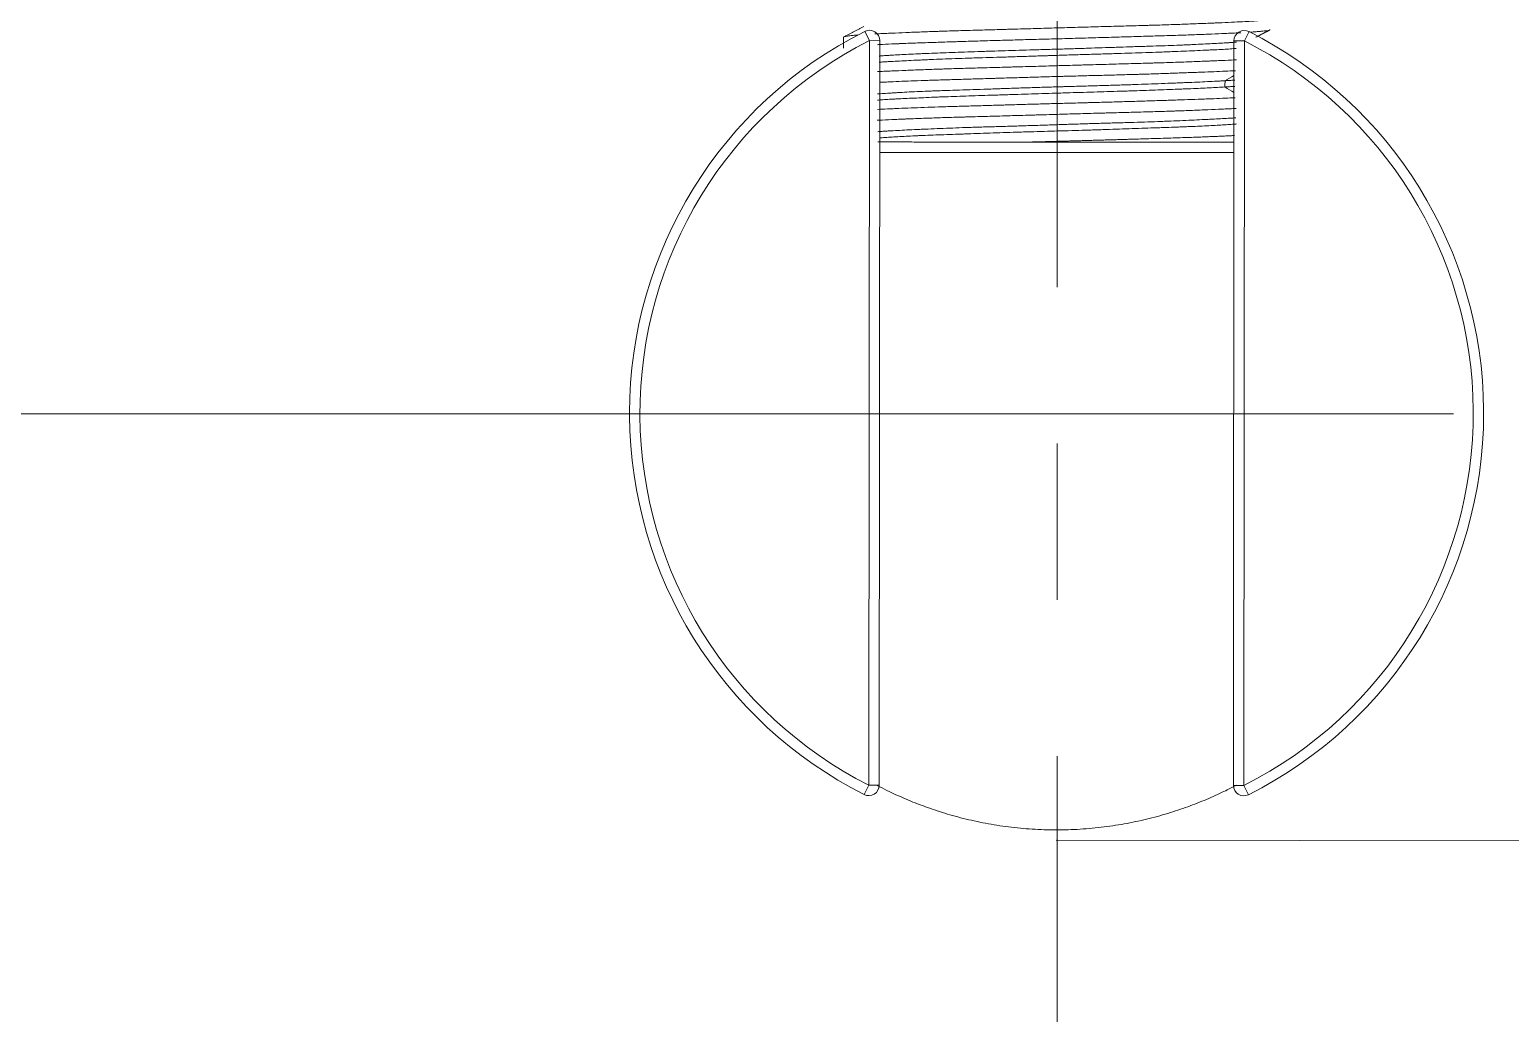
# Model space of a CAD drawing. Extents: x 6534 to 7663, y 0 to 827.
# Drawn here: x 7301.2 to 7372.3, y 296.7 to 343.9 of the extents above; entities that cross this region are included whole.
import ezdxf

# ---------------------------------------------------------------- set-up
doc = ezdxf.new("R2010")
doc.units = 0
doc.header["$LTSCALE"] = 30
doc.header["$MEASUREMENT"] = 0
doc.linetypes.add('CENTER', pattern=[2, 1.25, -0.25, 0.25, -0.25])
doc.layers.get('0').update_dxf_attribs({"linetype": 'CONTINUOUS'})
doc.layers.add('1', color=7, linetype='CONTINUOUS')
doc.layers.add('DEF_LAYER_ASSEM_MEMBER', color=7, linetype='CONTINUOUS')

msp = doc.modelspace()

# ---------------------------------------------------------------- linework, layer by layer
at = {"color": 5, "lineweight": 9, "ltscale": 0.5}
msp.add_line((7345.247, 325.442), (7140.974, 325.442), dxfattribs=at)
at = {"layer": '1', "color": 7, "linetype": 'Continuous', "lineweight": 13}
for p, q in [((7341.506, 343.344), (7341.281, 343.79)), ((7341.479, 307.622), (7341.506, 343.344)), ((7342.006, 343.343), (7341.506, 343.344)), ((7359.506, 343.33), (7359.006, 343.331)), ((7359.506, 343.33), (7359.479, 307.609)), ((7359.506, 343.33), (7359.731, 343.777)), ((7341.479, 307.622), (7341.254, 307.176)), ((7341.479, 307.622), (7341.979, 307.622)), ((7358.979, 307.609), (7359.479, 307.609)), ((7359.479, 307.609), (7359.704, 307.162))]:
    msp.add_line(p, q, dxfattribs=at)
at = {"layer": '1', "color": 7, "linetype": 'Continuous', "lineweight": 18}
for p, q in [((7342.006, 343.343), (7341.979, 307.622)), ((7358.979, 307.609), (7359.006, 343.331)), ((7349.171, 338.477), (7359.002, 338.47)), ((7342.002, 337.983), (7359.002, 337.97)), ((7350.478, 304.976), (7396.977, 304.942))]:
    msp.add_line(p, q, dxfattribs=at)
for centre, radius, start, end in [((7350.493, 325.476), 20.5, 116.70116, 179.95748), ((7341.506, 343.344), 0.5, 359.95748, 116.70116), ((7359.506, 343.33), 0.5, 63.21379, 179.95748), ((7350.493, 325.476), 20.5, 0.37361, 63.21379), ((7350.493, 325.476), 20.5, 359.95748, 0.37361), ((7350.493, 325.476), 20.5, 179.95748, 180.37361), ((7350.493, 325.476), 20.5, 180.37361, 243.21379), ((7350.493, 325.476), 20.5, 296.70116, 359.95748), ((7341.479, 307.622), 0.5, 243.21379, 359.95748), ((7359.479, 307.609), 0.5, 179.95748, 296.70116)]:
    msp.add_arc(centre, radius, start, end, dxfattribs=at)
at = {"layer": '1', "color": 7, "linetype": 'Continuous', "lineweight": 13}
for start, end in [(116.70116, 180.37361), (0.37361, 63.21379), (296.70116, 0.37361), (180.37361, 243.21379)]:
    msp.add_arc((7350.493, 325.476), 20, start, end, dxfattribs=at)
at = {"layer": '1', "color": 7, "linetype": 'Continuous', "lineweight": 18}
for points, knots in [([(7341.761, 343.666), (7341.832, 343.669), (7341.905, 343.673), (7342.074, 343.681), (7342.171, 343.685), (7342.321, 343.692), (7342.372, 343.694), (7342.476, 343.699), (7342.529, 343.701), (7342.797, 343.713), (7343.022, 343.723), (7343.495, 343.742), (7343.742, 343.751), (7344.259, 343.771), (7344.527, 343.781), (7344.878, 343.793), (7344.948, 343.795), (7345.055, 343.799), (7345.091, 343.8), (7345.163, 343.802), (7345.344, 343.808), (7345.527, 343.814), (7345.97, 343.827), (7346.575, 343.845), (7347.204, 343.862), (7347.685, 343.875), (7347.847, 343.88), (7348.092, 343.886), (7348.174, 343.889), (7348.339, 343.893), (7348.422, 343.895), (7348.836, 343.907), (7349.167, 343.916), (7349.832, 343.935), (7350.165, 343.945), (7350.834, 343.964), (7351.169, 343.974), (7351.547, 343.985), (7351.589, 343.986), (7351.673, 343.988), (7351.715, 343.99), (7351.841, 343.993), (7351.924, 343.996), (7352.174, 344.003), (7352.34, 344.007), (7352.833, 344.021), (7353.481, 344.038), (7354.111, 344.056), (7354.576, 344.069), (7354.73, 344.073), (7354.959, 344.08), (7355.035, 344.082), (7355.186, 344.087), (7355.261, 344.089), (7355.632, 344.1), (7355.92, 344.11), (7356.475, 344.128), (7356.743, 344.138), (7357.261, 344.158), (7357.51, 344.167), (7357.779, 344.178), (7357.809, 344.18), (7357.868, 344.182), (7357.956, 344.186), (7358.157, 344.194), (7358.321, 344.201), (7358.64, 344.215), (7359.038, 344.233), (7359.383, 344.25), (7359.621, 344.263), (7359.697, 344.268), (7359.842, 344.277), (7359.91, 344.282), (7360.103, 344.295), (7360.216, 344.305), (7360.41, 344.324), (7360.492, 344.333), (7360.59, 344.348), (7360.619, 344.353), (7360.657, 344.361), (7360.668, 344.363), (7360.689, 344.368), (7360.698, 344.371), (7360.74, 344.383), (7360.757, 344.393), (7360.757, 344.403)], [0, 0, 0, 0, 0.015431, 0.015431, 0.034365, 0.034365, 0.043832, 0.043832, 0.053299, 0.053299, 0.091167, 0.091167, 0.129035, 0.129035, 0.166903, 0.166903, 0.17637, 0.17637, 0.181104, 0.181104, 0.185837, 0.204771, 0.204771, 0.242639, 0.280507, 0.280507, 0.299441, 0.299441, 0.308908, 0.308908, 0.318375, 0.318375, 0.356243, 0.356243, 0.394112, 0.394112, 0.43198, 0.43198, 0.436713, 0.436713, 0.441447, 0.441447, 0.450914, 0.450914, 0.469848, 0.469848, 0.507716, 0.545584, 0.545584, 0.564518, 0.564518, 0.573985, 0.573985, 0.583452, 0.583452, 0.62132, 0.62132, 0.659188, 0.659188, 0.697056, 0.697056, 0.701789, 0.701789, 0.706523, 0.71599, 0.734924, 0.734924, 0.772792, 0.81066, 0.81066, 0.829594, 0.829594, 0.848528, 0.848528, 0.886396, 0.886396, 0.924264, 0.924264, 0.943198, 0.943198, 0.952665, 0.952665, 0.962132, 0.962132, 1, 1, 1, 1]), ([(7340.256, 342.986), (7340.256, 342.991), (7340.256, 343.039), (7340.256, 343.129), (7340.256, 343.256), (7340.256, 343.383), (7340.256, 343.468), (7340.256, 343.51)], [0, 0, 0, 0, 0.030762, 0.272951, 0.515221, 0.75757, 1, 1, 1, 1]), ([(7340.268, 343.521), (7340.277, 343.526), (7340.289, 343.531), (7340.339, 343.546), (7340.388, 343.556), (7340.518, 343.576), (7340.599, 343.585), (7340.721, 343.598), (7340.759, 343.601), (7340.799, 343.605), (7340.827, 343.607), (7340.841, 343.608), (7340.887, 343.612), (7340.919, 343.615), (7340.953, 343.617)], [0, 0, 0, 0, 0.154352, 0.154352, 0.45909, 0.45909, 0.763828, 0.763828, 0.840013, 0.878105, 0.878105, 0.916198, 0.916198, 1, 1, 1, 1]), ([(7359.338, 343.727), (7359.241, 343.722), (7359.138, 343.716), (7358.938, 343.706), (7358.842, 343.702), (7358.692, 343.694), (7358.641, 343.692), (7358.537, 343.687), (7358.484, 343.685), (7358.216, 343.673), (7357.99, 343.663), (7357.517, 343.644), (7357.27, 343.634), (7356.754, 343.616), (7356.485, 343.607), (7356.135, 343.596), (7356.064, 343.594), (7355.957, 343.591), (7355.921, 343.589), (7355.849, 343.587), (7355.669, 343.582), (7355.486, 343.576), (7355.042, 343.563), (7354.438, 343.544), (7353.809, 343.526), (7353.328, 343.512), (7353.166, 343.507), (7352.92, 343.5), (7352.838, 343.497), (7352.673, 343.492), (7352.591, 343.49), (7352.177, 343.478), (7351.845, 343.468), (7351.18, 343.45), (7350.847, 343.441), (7350.179, 343.423), (7349.844, 343.415), (7349.466, 343.405), (7349.424, 343.403), (7349.34, 343.401), (7349.298, 343.4), (7349.172, 343.397), (7348.921, 343.39), (7348.673, 343.383), (7348.18, 343.369), (7347.532, 343.351), (7346.902, 343.332), (7346.437, 343.318), (7346.283, 343.313), (7346.053, 343.306), (7345.977, 343.303), (7345.826, 343.298), (7345.751, 343.296), (7345.38, 343.284), (7345.093, 343.275), (7344.537, 343.257), (7344.269, 343.248), (7343.752, 343.231), (7343.503, 343.222), (7343.233, 343.211), (7343.204, 343.21), (7343.145, 343.208), (7343.057, 343.204), (7342.856, 343.196), (7342.691, 343.189), (7342.373, 343.175), (7342.139, 343.164), (7341.923, 343.153), (7341.891, 343.151)], [0, 0, 0, 0, 0.027709, 0.027709, 0.051803, 0.051803, 0.063851, 0.063851, 0.075898, 0.075898, 0.124087, 0.124087, 0.172277, 0.172277, 0.220466, 0.220466, 0.232513, 0.232513, 0.238537, 0.238537, 0.244561, 0.268655, 0.268655, 0.316845, 0.365034, 0.365034, 0.389128, 0.389128, 0.401176, 0.401176, 0.413223, 0.413223, 0.461412, 0.461412, 0.509602, 0.509602, 0.557791, 0.557791, 0.563815, 0.563815, 0.569838, 0.569838, 0.581886, 0.60598, 0.60598, 0.65417, 0.702359, 0.702359, 0.726453, 0.726453, 0.738501, 0.738501, 0.750548, 0.750548, 0.798737, 0.798737, 0.846927, 0.846927, 0.895116, 0.895116, 0.90114, 0.90114, 0.907163, 0.919211, 0.943305, 0.943305, 0.991495, 1, 1, 1, 1]), ([(7360.74, 343.863), (7360.732, 343.859), (7360.721, 343.855), (7360.674, 343.841), (7360.625, 343.831), (7360.495, 343.812), (7360.414, 343.802), (7360.292, 343.791), (7360.253, 343.787), (7360.213, 343.784), (7360.186, 343.782), (7360.172, 343.78), (7360.1, 343.775), (7360.04, 343.77), (7359.912, 343.761), (7359.845, 343.757), (7359.775, 343.752)], [0, 0, 0, 0, 0.110419, 0.110419, 0.365131, 0.365131, 0.619843, 0.619843, 0.683521, 0.71536, 0.71536, 0.747199, 0.747199, 0.874555, 0.874555, 1, 1, 1, 1]), ([(7341.977, 342.606), (7342.057, 342.612), (7342.142, 342.618), (7342.26, 342.627), (7342.287, 342.629), (7342.342, 342.633), (7342.426, 342.638), (7342.515, 342.644), (7342.696, 342.656), (7342.825, 342.663), (7343.095, 342.678), (7343.237, 342.685), (7343.536, 342.699), (7343.692, 342.706), (7343.938, 342.716), (7344.021, 342.72), (7344.149, 342.725), (7344.192, 342.726), (7344.279, 342.73), (7344.323, 342.731), (7344.543, 342.74), (7344.723, 342.746), (7345.094, 342.76), (7345.285, 342.767), (7345.674, 342.781), (7345.874, 342.788), (7346.283, 342.802), (7346.492, 342.81), (7346.759, 342.82), (7346.813, 342.821), (7346.921, 342.825), (7347.083, 342.831), (7347.246, 342.837), (7347.574, 342.848), (7347.795, 342.855), (7348.24, 342.87), (7348.691, 342.883), (7349.15, 342.897), (7349.497, 342.907), (7349.613, 342.91), (7349.788, 342.915), (7349.847, 342.916), (7349.964, 342.92), (7350.023, 342.921), (7350.315, 342.93), (7350.548, 342.936), (7351.012, 342.95), (7351.243, 342.957), (7351.704, 342.971), (7351.934, 342.979), (7352.391, 342.994), (7352.619, 343.001), (7352.903, 343.011), (7352.96, 343.013), (7353.073, 343.017), (7353.242, 343.022), (7353.409, 343.028), (7353.742, 343.039), (7353.96, 343.046), (7354.229, 343.055), (7354.283, 343.057), (7354.39, 343.06), (7354.443, 343.062), (7354.602, 343.067), (7354.706, 343.07), (7355.016, 343.08), (7355.217, 343.087), (7355.61, 343.1), (7355.994, 343.113), (7356.358, 343.127), (7356.624, 343.138), (7356.755, 343.143), (7356.884, 343.149), (7356.969, 343.152), (7357.011, 343.154), (7357.219, 343.164), (7357.538, 343.179), (7357.974, 343.202), (7358.237, 343.216), (7358.486, 343.231), (7358.603, 343.238), (7358.74, 343.246), (7358.767, 343.248), (7358.82, 343.251), (7358.846, 343.253), (7358.922, 343.258), (7358.971, 343.261), (7359.054, 343.267), (7359.088, 343.27), (7359.122, 343.272)], [0, 0, 0, 0, 0.027401, 0.027401, 0.035403, 0.035403, 0.043406, 0.059411, 0.059411, 0.091421, 0.091421, 0.123432, 0.123432, 0.155442, 0.155442, 0.171447, 0.171447, 0.179449, 0.179449, 0.187452, 0.187452, 0.219462, 0.219462, 0.251473, 0.251473, 0.283483, 0.283483, 0.315493, 0.315493, 0.323496, 0.323496, 0.331498, 0.347503, 0.347503, 0.379513, 0.379513, 0.411524, 0.443534, 0.443534, 0.459539, 0.459539, 0.467542, 0.467542, 0.475544, 0.475544, 0.507554, 0.507554, 0.539565, 0.539565, 0.571575, 0.571575, 0.603585, 0.603585, 0.611588, 0.611588, 0.61959, 0.635595, 0.635595, 0.667606, 0.667606, 0.675608, 0.675608, 0.683611, 0.683611, 0.699616, 0.699616, 0.731626, 0.731626, 0.763636, 0.795647, 0.795647, 0.811652, 0.819654, 0.819654, 0.827657, 0.827657, 0.859667, 0.891677, 0.923688, 0.923688, 0.955698, 0.955698, 0.9637, 0.9637, 0.971703, 0.971703, 0.987708, 0.987708, 1, 1, 1, 1]), ([(7341.977, 342.309), (7342.043, 342.314), (7342.114, 342.319), (7342.216, 342.326), (7342.244, 342.327), (7342.302, 342.331), (7342.331, 342.332), (7342.42, 342.338), (7342.481, 342.341), (7342.671, 342.351), (7342.806, 342.358), (7343.09, 342.373), (7343.24, 342.38), (7343.556, 342.396), (7343.722, 342.404), (7343.982, 342.416), (7344.071, 342.42), (7344.207, 342.426), (7344.253, 342.428), (7344.345, 342.432), (7344.391, 342.434), (7344.625, 342.444), (7344.818, 342.453), (7345.213, 342.468), (7345.416, 342.476), (7345.832, 342.491), (7346.045, 342.498), (7346.373, 342.508), (7346.484, 342.512), (7346.652, 342.517), (7346.708, 342.518), (7346.821, 342.522), (7346.878, 342.524), (7347.163, 342.532), (7347.393, 342.539), (7347.858, 342.553), (7348.093, 342.56), (7348.568, 342.575), (7348.808, 342.582), (7349.292, 342.598), (7349.536, 342.606), (7349.845, 342.616), (7349.907, 342.618), (7350.03, 342.622), (7350.215, 342.628), (7350.399, 342.634), (7350.767, 342.646), (7351.012, 342.654), (7351.499, 342.669), (7351.742, 342.677), (7352.226, 342.691), (7352.467, 342.698), (7352.767, 342.707), (7352.827, 342.708), (7352.947, 342.712), (7353.007, 342.713), (7353.185, 342.719), (7353.303, 342.722), (7353.653, 342.732), (7353.882, 342.739), (7354.332, 342.754), (7354.774, 342.769), (7355.2, 342.784), (7355.513, 342.796), (7355.616, 342.8), (7355.77, 342.806), (7355.82, 342.808), (7355.921, 342.812), (7355.971, 342.814), (7356.219, 342.824), (7356.602, 342.84), (7356.959, 342.855), (7357.302, 342.87), (7357.468, 342.878), (7357.705, 342.888), (7357.822, 342.894), (7357.934, 342.899), (7358.008, 342.902), (7358.044, 342.904), (7358.224, 342.913), (7358.359, 342.92), (7358.61, 342.934), (7358.833, 342.948), (7359.024, 342.963), (7359.108, 342.97)], [0, 0, 0, 0, 0.022982, 0.022982, 0.031432, 0.031432, 0.039881, 0.039881, 0.05678, 0.05678, 0.090577, 0.090577, 0.124375, 0.124375, 0.158172, 0.158172, 0.175071, 0.175071, 0.18352, 0.18352, 0.19197, 0.19197, 0.225767, 0.225767, 0.259565, 0.259565, 0.293362, 0.293362, 0.310261, 0.310261, 0.31871, 0.31871, 0.32716, 0.32716, 0.360957, 0.360957, 0.394755, 0.394755, 0.428552, 0.428552, 0.46235, 0.46235, 0.470799, 0.470799, 0.479248, 0.496147, 0.496147, 0.529944, 0.529944, 0.563742, 0.563742, 0.597539, 0.597539, 0.605989, 0.605989, 0.614438, 0.614438, 0.631337, 0.631337, 0.665134, 0.665134, 0.698932, 0.732729, 0.732729, 0.749628, 0.749628, 0.758078, 0.758078, 0.766527, 0.766527, 0.800324, 0.834122, 0.834122, 0.867919, 0.867919, 0.884818, 0.893267, 0.893267, 0.901717, 0.901717, 0.935514, 0.935514, 0.969312, 1, 1, 1, 1]), ([(7341.903, 341.858), (7341.928, 341.859), (7341.954, 341.861), (7342.073, 341.866), (7342.169, 341.871), (7342.32, 341.878), (7342.371, 341.88), (7342.474, 341.885), (7342.527, 341.887), (7342.795, 341.899), (7343.021, 341.908), (7343.494, 341.928), (7343.741, 341.937), (7344.257, 341.957), (7344.526, 341.967), (7344.876, 341.979), (7344.947, 341.981), (7345.054, 341.985), (7345.09, 341.986), (7345.162, 341.988), (7345.342, 341.994), (7345.525, 342), (7345.969, 342.013), (7346.573, 342.03), (7347.202, 342.047), (7347.683, 342.061), (7347.845, 342.065), (7348.091, 342.072), (7348.173, 342.074), (7348.338, 342.079), (7348.421, 342.081), (7348.834, 342.093), (7349.166, 342.102), (7349.831, 342.121), (7350.164, 342.131), (7350.832, 342.15), (7351.168, 342.16), (7351.545, 342.171), (7351.587, 342.172), (7351.671, 342.174), (7351.713, 342.176), (7351.839, 342.179), (7351.923, 342.182), (7352.173, 342.188), (7352.339, 342.193), (7352.832, 342.206), (7353.48, 342.224), (7354.109, 342.241), (7354.575, 342.254), (7354.729, 342.259), (7354.958, 342.265), (7355.034, 342.268), (7355.185, 342.272), (7355.26, 342.275), (7355.631, 342.286), (7355.918, 342.295), (7356.474, 342.314), (7356.742, 342.324), (7357.259, 342.344), (7357.509, 342.353), (7357.778, 342.364), (7357.807, 342.366), (7357.867, 342.368), (7357.955, 342.372), (7358.041, 342.375), (7358.21, 342.382), (7358.32, 342.387), (7358.638, 342.401), (7358.873, 342.411), (7359.089, 342.421), (7359.121, 342.423)], [0, 0, 0, 0, 0.006866, 0.006866, 0.031475, 0.031475, 0.043779, 0.043779, 0.056083, 0.056083, 0.105301, 0.105301, 0.154518, 0.154518, 0.203736, 0.203736, 0.21604, 0.21604, 0.222192, 0.222192, 0.228344, 0.252953, 0.252953, 0.302171, 0.351388, 0.351388, 0.375997, 0.375997, 0.388301, 0.388301, 0.400605, 0.400605, 0.449823, 0.449823, 0.49904, 0.49904, 0.548258, 0.548258, 0.55441, 0.55441, 0.560562, 0.560562, 0.572866, 0.572866, 0.597475, 0.597475, 0.646693, 0.69591, 0.69591, 0.720519, 0.720519, 0.732823, 0.732823, 0.745127, 0.745127, 0.794345, 0.794345, 0.843562, 0.843562, 0.89278, 0.89278, 0.898932, 0.898932, 0.905084, 0.917389, 0.917389, 0.941997, 0.941997, 0.991215, 1, 1, 1, 1]), ([(7358.577, 341.421), (7358.514, 341.417), (7358.418, 341.412), (7358.283, 341.404), (7358.213, 341.4), (7358.036, 341.391), (7357.739, 341.376), (7357.249, 341.354), (7356.894, 341.339), (7356.662, 341.33), (7356.615, 341.328), (7356.521, 341.324), (7356.378, 341.318), (7356.233, 341.313), (7355.938, 341.301), (7355.736, 341.293), (7355.322, 341.278), (7355.11, 341.27), (7354.675, 341.254), (7354.452, 341.246), (7354.167, 341.236), (7354.11, 341.234), (7353.995, 341.23), (7353.937, 341.228), (7353.762, 341.223), (7353.645, 341.219), (7353.293, 341.208), (7353.056, 341.201), (7352.578, 341.186), (7352.097, 341.172), (7351.607, 341.158), (7351.236, 341.148), (7351.112, 341.144), (7350.925, 341.139), (7350.863, 341.137), (7350.738, 341.133), (7350.676, 341.132), (7350.366, 341.123), (7349.871, 341.108), (7349.382, 341.093), (7348.895, 341.077), (7348.653, 341.069), (7348.292, 341.056), (7348.172, 341.052), (7347.992, 341.046), (7347.932, 341.044), (7347.813, 341.04), (7347.753, 341.038), (7347.456, 341.027), (7347.223, 341.019), (7346.766, 341.004), (7346.317, 340.989), (7345.886, 340.975), (7345.463, 340.962), (7345.256, 340.955), (7345.003, 340.946), (7344.953, 340.945), (7344.853, 340.941), (7344.705, 340.936), (7344.561, 340.931), (7344.279, 340.92), (7344.097, 340.913), (7343.749, 340.898), (7343.582, 340.89), (7343.263, 340.874), (7343.111, 340.866), (7342.93, 340.855), (7342.894, 340.853), (7342.823, 340.849), (7342.788, 340.847), (7342.685, 340.84), (7342.619, 340.836), (7342.427, 340.823), (7342.308, 340.815), (7342.088, 340.8), (7341.988, 340.792), (7341.896, 340.785)], [0, 0, 0, 0, 0.017866, 0.026799, 0.035732, 0.035732, 0.071464, 0.107196, 0.142929, 0.142929, 0.151862, 0.151862, 0.160795, 0.178661, 0.178661, 0.214393, 0.214393, 0.250125, 0.250125, 0.285857, 0.285857, 0.29479, 0.29479, 0.303723, 0.303723, 0.321589, 0.321589, 0.357322, 0.357322, 0.393054, 0.428786, 0.428786, 0.446652, 0.446652, 0.455585, 0.455585, 0.464518, 0.464518, 0.50025, 0.535982, 0.535982, 0.571714, 0.571714, 0.589581, 0.589581, 0.598514, 0.598514, 0.607447, 0.607447, 0.643179, 0.643179, 0.678911, 0.714643, 0.714643, 0.750375, 0.750375, 0.759308, 0.759308, 0.768241, 0.786107, 0.786107, 0.82184, 0.82184, 0.857572, 0.857572, 0.893304, 0.893304, 0.902237, 0.902237, 0.91117, 0.91117, 0.929036, 0.929036, 0.964768, 0.964768, 1, 1, 1, 1]), ([(7359.077, 341.9), (7359.037, 341.898), (7358.996, 341.896), (7358.796, 341.887), (7358.462, 341.872), (7358.093, 341.857), (7357.706, 341.842), (7357.504, 341.834), (7357.24, 341.824), (7357.186, 341.822), (7357.079, 341.818), (7356.916, 341.812), (7356.75, 341.806), (7356.414, 341.793), (7355.954, 341.777), (7355.47, 341.761), (7354.974, 341.744), (7354.72, 341.736), (7354.395, 341.727), (7354.33, 341.725), (7354.199, 341.721), (7354.001, 341.716), (7353.802, 341.71), (7353.402, 341.699), (7352.865, 341.685), (7352.318, 341.671), (7351.766, 341.657), (7351.488, 341.65), (7351.137, 341.64), (7351.067, 341.639), (7350.926, 341.635), (7350.855, 341.633), (7350.644, 341.627), (7350.503, 341.623), (7350.083, 341.611), (7349.525, 341.595), (7348.973, 341.579), (7348.424, 341.562), (7348.151, 341.554), (7347.812, 341.544), (7347.744, 341.542), (7347.609, 341.538), (7347.541, 341.536), (7347.339, 341.529), (7347.205, 341.525), (7346.808, 341.513), (7346.549, 341.506), (7346.04, 341.491), (7345.542, 341.477), (7345.065, 341.463), (7344.714, 341.452), (7344.599, 341.449), (7344.427, 341.443), (7344.37, 341.441), (7344.258, 341.437), (7344.202, 341.436), (7343.927, 341.426), (7343.503, 341.411), (7342.915, 341.388), (7342.557, 341.371), (7342.3, 341.359), (7342.217, 341.355), (7342.095, 341.348), (7342.055, 341.346), (7342.009, 341.344), (7342.003, 341.343), (7341.997, 341.343)], [0, 0, 0, 0, 0.010873, 0.010873, 0.052453, 0.094033, 0.094033, 0.135613, 0.135613, 0.146008, 0.146008, 0.156403, 0.177193, 0.177193, 0.218773, 0.260353, 0.260353, 0.301933, 0.301933, 0.312328, 0.312328, 0.322723, 0.343513, 0.343513, 0.385094, 0.426674, 0.426674, 0.468254, 0.468254, 0.478649, 0.478649, 0.489044, 0.489044, 0.509834, 0.509834, 0.551414, 0.592994, 0.592994, 0.634574, 0.634574, 0.644969, 0.644969, 0.655364, 0.655364, 0.676154, 0.676154, 0.717734, 0.717734, 0.759314, 0.800894, 0.800894, 0.821684, 0.821684, 0.832079, 0.832079, 0.842474, 0.842474, 0.884054, 0.925634, 0.967214, 0.967214, 0.988004, 0.988004, 0.998399, 0.998399, 1, 1, 1, 1]), ([(7358.575, 341.42), (7358.633, 341.424), (7358.717, 341.429), (7358.797, 341.434), (7358.85, 341.438), (7358.875, 341.44), (7358.952, 341.445), (7359.002, 341.449), (7359.05, 341.453)], [0, 0, 0, 0, 0.329815, 0.494723, 0.494723, 0.65963, 0.65963, 1, 1, 1, 1]), ([(7341.889, 340.489), (7341.908, 340.491), (7341.928, 340.492), (7342.035, 340.501), (7342.222, 340.514), (7342.437, 340.527), (7342.61, 340.536), (7342.669, 340.539), (7342.761, 340.544), (7342.792, 340.546), (7342.854, 340.549), (7343.013, 340.557), (7343.182, 340.565), (7343.462, 340.579), (7343.609, 340.585), (7343.913, 340.599), (7344.229, 340.614), (7344.568, 340.628), (7344.787, 340.637), (7344.831, 340.639), (7344.92, 340.642), (7344.965, 340.644), (7345.101, 340.65), (7345.193, 340.653), (7345.47, 340.663), (7345.846, 340.677), (7346.432, 340.696), (7346.837, 340.709), (7347.248, 340.722), (7347.458, 340.729), (7347.724, 340.737), (7347.778, 340.738), (7347.885, 340.742), (7348.046, 340.747), (7348.207, 340.752), (7348.531, 340.762), (7348.747, 340.768), (7349.183, 340.782), (7349.402, 340.789), (7349.842, 340.803), (7350.063, 340.81), (7350.396, 340.821), (7350.563, 340.826), (7350.731, 340.831), (7350.843, 340.835), (7350.899, 340.836), (7351.178, 340.845), (7351.4, 340.852), (7351.84, 340.865), (7352.278, 340.878), (7352.709, 340.891), (7353.137, 340.904), (7353.349, 340.911), (7353.665, 340.92), (7353.77, 340.924), (7353.98, 340.93), (7354.083, 340.934), (7354.39, 340.944), (7354.591, 340.951), (7354.984, 340.964), (7355.176, 340.971), (7355.552, 340.985), (7355.92, 340.999), (7356.271, 341.012), (7356.486, 341.021), (7356.528, 341.023), (7356.613, 341.026), (7356.655, 341.028), (7356.78, 341.033), (7356.862, 341.036), (7357.102, 341.047), (7357.411, 341.06), (7357.838, 341.08), (7358.098, 341.094), (7358.347, 341.107), (7358.465, 341.114), (7358.576, 341.121)], [0, 0, 0, 0, 0.007492, 0.007492, 0.039508, 0.071525, 0.071525, 0.087533, 0.087533, 0.095537, 0.095537, 0.103541, 0.135557, 0.135557, 0.167574, 0.167574, 0.19959, 0.231607, 0.231607, 0.239611, 0.239611, 0.247615, 0.247615, 0.263623, 0.263623, 0.295639, 0.327656, 0.359672, 0.359672, 0.391689, 0.391689, 0.399693, 0.399693, 0.407697, 0.423705, 0.423705, 0.455721, 0.455721, 0.487738, 0.487738, 0.519754, 0.519754, 0.535762, 0.543766, 0.543766, 0.551771, 0.551771, 0.583787, 0.583787, 0.615803, 0.64782, 0.64782, 0.679836, 0.679836, 0.695844, 0.695844, 0.711852, 0.711852, 0.743869, 0.743869, 0.775885, 0.775885, 0.807902, 0.839918, 0.839918, 0.847922, 0.847922, 0.855926, 0.855926, 0.871934, 0.871934, 0.903951, 0.935967, 0.967984, 0.967984, 1, 1, 1, 1]), ([(7341.901, 340.045), (7342.05, 340.053), (7342.208, 340.06), (7342.418, 340.07), (7342.462, 340.072), (7342.55, 340.076), (7342.684, 340.082), (7342.823, 340.088), (7343.105, 340.1), (7343.497, 340.116), (7343.92, 340.131), (7344.357, 340.147), (7344.583, 340.155), (7344.876, 340.164), (7344.935, 340.166), (7345.054, 340.17), (7345.114, 340.172), (7345.294, 340.178), (7345.416, 340.181), (7345.784, 340.193), (7346.283, 340.207), (7346.8, 340.222), (7347.325, 340.238), (7347.592, 340.245), (7347.932, 340.255), (7348, 340.257), (7348.136, 340.261), (7348.205, 340.263), (7348.412, 340.269), (7348.55, 340.273), (7348.964, 340.285), (7349.241, 340.293), (7349.796, 340.309), (7350.075, 340.316), (7350.632, 340.332), (7350.911, 340.339), (7351.331, 340.35), (7351.471, 340.354), (7351.682, 340.359), (7351.752, 340.361), (7351.892, 340.365), (7351.961, 340.367), (7352.309, 340.376), (7352.583, 340.384), (7353.127, 340.399), (7353.663, 340.414), (7354.187, 340.43), (7354.575, 340.442), (7354.703, 340.446), (7354.895, 340.452), (7354.959, 340.454), (7355.085, 340.458), (7355.148, 340.46), (7355.461, 340.47), (7355.704, 340.478), (7356.177, 340.493), (7356.637, 340.508), (7357.071, 340.523), (7357.386, 340.534), (7357.541, 340.54), (7357.692, 340.546), (7357.792, 340.55), (7357.841, 340.552), (7358.086, 340.561), (7358.458, 340.577), (7358.832, 340.594), (7359.023, 340.604), (7359.057, 340.606)], [0, 0, 0, 0, 0.040393, 0.040393, 0.050724, 0.050724, 0.061055, 0.081717, 0.081717, 0.12304, 0.164363, 0.164363, 0.205686, 0.205686, 0.216017, 0.216017, 0.226348, 0.226348, 0.247009, 0.247009, 0.288332, 0.329656, 0.329656, 0.370979, 0.370979, 0.381309, 0.381309, 0.39164, 0.39164, 0.412302, 0.412302, 0.453625, 0.453625, 0.494948, 0.494948, 0.536271, 0.536271, 0.556933, 0.556933, 0.567264, 0.567264, 0.577595, 0.577595, 0.618918, 0.618918, 0.660241, 0.701564, 0.701564, 0.722226, 0.722226, 0.732556, 0.732556, 0.742887, 0.742887, 0.78421, 0.78421, 0.825534, 0.866857, 0.866857, 0.887518, 0.897849, 0.897849, 0.90818, 0.90818, 0.949503, 0.990826, 1, 1, 1, 1]), ([(7358.575, 341.12), (7358.636, 341.123), (7358.695, 341.127), (7358.781, 341.133), (7358.809, 341.135), (7358.864, 341.139), (7358.891, 341.14), (7358.963, 341.146), (7359.008, 341.149), (7359.05, 341.152)], [0, 0, 0, 0, 0.347222, 0.347222, 0.520833, 0.520833, 0.694444, 0.694444, 1, 1, 1, 1]), ([(7359.106, 340.089), (7359.08, 340.088), (7359.055, 340.087), (7358.936, 340.081), (7358.839, 340.077), (7358.689, 340.07), (7358.638, 340.067), (7358.534, 340.063), (7358.481, 340.06), (7358.213, 340.048), (7357.988, 340.038), (7357.515, 340.019), (7357.267, 340.009), (7356.751, 339.989), (7356.482, 339.979), (7356.132, 339.967), (7356.062, 339.965), (7355.954, 339.961), (7355.919, 339.96), (7355.847, 339.957), (7355.666, 339.952), (7355.483, 339.946), (7355.039, 339.933), (7354.435, 339.916), (7353.806, 339.899), (7353.325, 339.886), (7353.163, 339.882), (7352.918, 339.875), (7352.835, 339.873), (7352.67, 339.868), (7352.588, 339.866), (7352.174, 339.855), (7351.843, 339.845), (7351.178, 339.827), (7350.844, 339.817), (7350.176, 339.797), (7349.841, 339.787), (7349.463, 339.776), (7349.421, 339.775), (7349.337, 339.772), (7349.295, 339.771), (7349.169, 339.767), (7348.918, 339.76), (7348.67, 339.753), (7348.177, 339.739), (7347.853, 339.73), (7347.214, 339.712), (7346.899, 339.704), (7346.434, 339.691), (7346.28, 339.687), (7346.051, 339.68), (7345.975, 339.678), (7345.824, 339.674), (7345.749, 339.672), (7345.377, 339.661), (7345.09, 339.652), (7344.535, 339.634), (7344.266, 339.624), (7343.749, 339.605), (7343.5, 339.595), (7343.231, 339.584), (7343.201, 339.583), (7343.142, 339.58), (7343.054, 339.577), (7342.853, 339.568), (7342.689, 339.56), (7342.37, 339.545), (7342.171, 339.536), (7341.952, 339.524), (7341.919, 339.523), (7341.887, 339.521)], [0, 0, 0, 0, 0.006866, 0.006866, 0.031475, 0.031475, 0.043779, 0.043779, 0.056083, 0.056083, 0.105301, 0.105301, 0.154518, 0.154518, 0.203736, 0.203736, 0.21604, 0.21604, 0.222192, 0.222192, 0.228344, 0.252953, 0.252953, 0.30217, 0.351388, 0.351388, 0.375997, 0.375997, 0.388301, 0.388301, 0.400605, 0.400605, 0.449823, 0.449823, 0.49904, 0.49904, 0.548258, 0.548258, 0.55441, 0.55441, 0.560562, 0.560562, 0.572866, 0.597475, 0.597475, 0.646693, 0.646693, 0.69591, 0.69591, 0.720519, 0.720519, 0.732823, 0.732823, 0.745127, 0.745127, 0.794345, 0.794345, 0.843562, 0.843562, 0.89278, 0.89278, 0.898932, 0.898932, 0.905084, 0.917389, 0.941997, 0.941997, 0.991215, 0.991215, 1, 1, 1, 1]), ([(7359.091, 339.641), (7359.007, 339.635), (7358.814, 339.622), (7358.591, 339.609), (7358.337, 339.595), (7358.202, 339.588), (7358.021, 339.579), (7357.984, 339.577), (7357.91, 339.574), (7357.872, 339.572), (7357.757, 339.566), (7357.679, 339.563), (7357.439, 339.551), (7357.272, 339.543), (7356.925, 339.527), (7356.564, 339.51), (7356.176, 339.493), (7355.875, 339.481), (7355.773, 339.477), (7355.617, 339.471), (7355.565, 339.469), (7355.46, 339.465), (7355.407, 339.463), (7355.143, 339.453), (7354.927, 339.446), (7354.488, 339.432), (7354.264, 339.425), (7353.809, 339.412), (7353.578, 339.405), (7353.224, 339.395), (7353.106, 339.392), (7352.926, 339.387), (7352.866, 339.385), (7352.745, 339.382), (7352.684, 339.38), (7352.382, 339.371), (7352.139, 339.363), (7351.651, 339.348), (7351.162, 339.332), (7350.67, 339.316), (7350.177, 339.299), (7349.929, 339.291), (7349.556, 339.279), (7349.433, 339.275), (7349.187, 339.267), (7349.064, 339.263), (7348.699, 339.251), (7348.458, 339.244), (7347.981, 339.23), (7347.745, 339.223), (7347.277, 339.209), (7347.046, 339.203), (7346.76, 339.194), (7346.703, 339.192), (7346.59, 339.189), (7346.533, 339.187), (7346.365, 339.182), (7346.255, 339.178), (7345.927, 339.168), (7345.714, 339.16), (7345.3, 339.145), (7344.897, 339.129), (7344.516, 339.113), (7344.284, 339.103), (7344.238, 339.101), (7344.147, 339.097), (7344.102, 339.095), (7343.967, 339.089), (7343.879, 339.085), (7343.622, 339.073), (7343.294, 339.057), (7342.998, 339.042), (7342.716, 339.027), (7342.584, 339.02), (7342.397, 339.009), (7342.336, 339.006), (7342.249, 339), (7342.221, 338.998), (7342.165, 338.995), (7342.137, 338.993), (7342.042, 338.987), (7341.977, 338.982), (7341.916, 338.977)], [0, 0, 0, 0, 0.030069, 0.063931, 0.063931, 0.097792, 0.097792, 0.106258, 0.106258, 0.114723, 0.114723, 0.131654, 0.131654, 0.165515, 0.165515, 0.199377, 0.233239, 0.233239, 0.250169, 0.250169, 0.258635, 0.258635, 0.2671, 0.2671, 0.300962, 0.300962, 0.334823, 0.334823, 0.368685, 0.368685, 0.385616, 0.385616, 0.394081, 0.394081, 0.402546, 0.402546, 0.436408, 0.436408, 0.47027, 0.504131, 0.504131, 0.537993, 0.537993, 0.554923, 0.554923, 0.571854, 0.571854, 0.605716, 0.605716, 0.639577, 0.639577, 0.673439, 0.673439, 0.681904, 0.681904, 0.69037, 0.69037, 0.707301, 0.707301, 0.741162, 0.741162, 0.775024, 0.808885, 0.808885, 0.817351, 0.817351, 0.825816, 0.825816, 0.842747, 0.842747, 0.876608, 0.91047, 0.91047, 0.944332, 0.944332, 0.961262, 0.961262, 0.969728, 0.969728, 0.978193, 0.978193, 1, 1, 1, 1]), ([(7341.994, 338.68), (7342.033, 338.683), (7342.074, 338.685), (7342.213, 338.695), (7342.317, 338.702), (7342.537, 338.717), (7342.771, 338.731), (7343.031, 338.746), (7343.305, 338.76), (7343.448, 338.767), (7343.636, 338.776), (7343.674, 338.778), (7343.75, 338.781), (7343.866, 338.786), (7343.985, 338.791), (7344.226, 338.801), (7344.557, 338.814), (7345.081, 338.833), (7345.45, 338.846), (7345.734, 338.855), (7345.878, 338.86), (7346.025, 338.865), (7346.123, 338.869), (7346.173, 338.87), (7346.422, 338.879), (7346.623, 338.886), (7347.032, 338.9), (7347.445, 338.915), (7347.868, 338.929), (7348.296, 338.943), (7348.512, 338.95), (7348.841, 338.96), (7348.951, 338.963), (7349.117, 338.968), (7349.172, 338.97), (7349.283, 338.973), (7349.561, 338.982), (7350.06, 338.996), (7350.724, 339.015), (7351.166, 339.028), (7351.608, 339.041), (7351.829, 339.048), (7352.104, 339.056), (7352.159, 339.058), (7352.27, 339.061), (7352.325, 339.063), (7352.489, 339.068), (7352.598, 339.072), (7352.923, 339.083), (7353.136, 339.09), (7353.558, 339.104), (7353.765, 339.111), (7354.176, 339.125), (7354.378, 339.131), (7354.777, 339.145), (7354.974, 339.152), (7355.265, 339.162), (7355.361, 339.165), (7355.55, 339.171), (7355.644, 339.175), (7355.921, 339.185), (7356.102, 339.191), (7356.322, 339.2), (7356.365, 339.201), (7356.452, 339.204), (7356.495, 339.206), (7356.623, 339.211), (7356.707, 339.214), (7357.118, 339.231), (7357.422, 339.245), (7357.841, 339.266), (7357.974, 339.273), (7358.228, 339.287), (7358.349, 339.293), (7358.493, 339.302), (7358.521, 339.304), (7358.577, 339.307), (7358.604, 339.309), (7358.686, 339.314), (7358.738, 339.318), (7358.889, 339.328), (7359.006, 339.337), (7359.112, 339.345), (7359.133, 339.347)], [0, 0, 0, 0, 0.013456, 0.013456, 0.044039, 0.044039, 0.074622, 0.105205, 0.105205, 0.135788, 0.135788, 0.143434, 0.143434, 0.15108, 0.166371, 0.166371, 0.196954, 0.227537, 0.25812, 0.25812, 0.273411, 0.281057, 0.281057, 0.288703, 0.288703, 0.319286, 0.319286, 0.349868, 0.380451, 0.380451, 0.411034, 0.411034, 0.426326, 0.426326, 0.433971, 0.433971, 0.441617, 0.4722, 0.502783, 0.533366, 0.533366, 0.563949, 0.563949, 0.571595, 0.571595, 0.57924, 0.57924, 0.594532, 0.594532, 0.625115, 0.625115, 0.655698, 0.655698, 0.68628, 0.68628, 0.716863, 0.716863, 0.732155, 0.732155, 0.747446, 0.747446, 0.778029, 0.778029, 0.785675, 0.785675, 0.793321, 0.793321, 0.808612, 0.808612, 0.869778, 0.869778, 0.900361, 0.900361, 0.930944, 0.930944, 0.938589, 0.938589, 0.946235, 0.946235, 0.961527, 0.961527, 0.99211, 1, 1, 1, 1]), ([(7341.911, 338.483), (7341.927, 338.483), (7341.943, 338.483), (7342.107, 338.483), (7342.272, 338.482), (7342.633, 338.482), (7342.83, 338.482), (7343.071, 338.482), (7343.098, 338.482), (7343.153, 338.482), (7343.18, 338.482), (7343.264, 338.482), (7343.432, 338.482), (7343.608, 338.481), (7343.97, 338.481), (7344.477, 338.481), (7345.031, 338.48), (7345.394, 338.48), (7345.467, 338.48), (7345.578, 338.48), (7345.615, 338.48), (7345.689, 338.48), (7345.876, 338.48), (7346.066, 338.48), (7346.526, 338.479), (7346.84, 338.479), (7347.482, 338.479), (7347.811, 338.478), (7348.314, 338.478), (7348.483, 338.478), (7348.826, 338.478), (7348.998, 338.477), (7349.172, 338.477)], [0, 0, 0, 0, 0.012075, 0.012075, 0.121844, 0.121844, 0.231614, 0.231614, 0.245335, 0.245335, 0.259056, 0.259056, 0.286498, 0.341383, 0.341383, 0.451153, 0.560922, 0.560922, 0.588364, 0.588364, 0.602086, 0.602086, 0.615807, 0.670692, 0.670692, 0.780461, 0.780461, 0.890231, 0.890231, 0.945115, 0.945115, 1, 1, 1, 1]), ([(7349.171, 338.477), (7349.188, 338.477), (7349.223, 338.478), (7349.275, 338.479), (7349.33, 338.481), (7349.387, 338.482), (7349.446, 338.484), (7349.507, 338.486), (7349.57, 338.487), (7349.636, 338.489), (7349.703, 338.491), (7349.773, 338.493), (7349.845, 338.495), (7349.919, 338.497), (7349.995, 338.499), (7350.073, 338.501), (7350.153, 338.503), (7350.235, 338.505), (7350.32, 338.508), (7350.406, 338.51), (7350.495, 338.513), (7350.585, 338.515), (7350.678, 338.518), (7350.773, 338.52), (7350.87, 338.523), (7350.969, 338.526), (7351.07, 338.528), (7351.173, 338.531), (7351.278, 338.534), (7351.385, 338.537), (7351.494, 338.54), (7351.605, 338.543), (7351.718, 338.546), (7351.833, 338.55), (7351.95, 338.553), (7352.068, 338.556), (7352.189, 338.56), (7352.311, 338.563), (7352.435, 338.567), (7352.561, 338.57), (7352.689, 338.574), (7352.818, 338.578), (7352.949, 338.581), (7353.081, 338.585), (7353.215, 338.589), (7353.35, 338.593), (7353.507, 338.597), (7353.704, 338.603), (7353.959, 338.611), (7354.269, 338.62), (7354.632, 338.63), (7355.046, 338.642), (7355.501, 338.656), (7355.971, 338.671), (7356.43, 338.686), (7356.861, 338.701), (7357.237, 338.714), (7357.567, 338.727), (7357.86, 338.738), (7358.146, 338.75), (7358.423, 338.762), (7358.691, 338.774), (7358.894, 338.784), (7359.007, 338.789), (7359.039, 338.791)], [0, 0, 0, 0, 0.004467, 0.009116, 0.013949, 0.018964, 0.024162, 0.029544, 0.035108, 0.040855, 0.046785, 0.052898, 0.059194, 0.065674, 0.072336, 0.079181, 0.086209, 0.09342, 0.100815, 0.108392, 0.116152, 0.124095, 0.132221, 0.14053, 0.149022, 0.157697, 0.166554, 0.175594, 0.184817, 0.194223, 0.203811, 0.213582, 0.223535, 0.23367, 0.243988, 0.254488, 0.26517, 0.276034, 0.28708, 0.298308, 0.309718, 0.32131, 0.333084, 0.345039, 0.357177, 0.369496, 0.381996, 0.400119, 0.423682, 0.452685, 0.487132, 0.527029, 0.572381, 0.622055, 0.67046, 0.717587, 0.763429, 0.798888, 0.83494, 0.871586, 0.908826, 0.946662, 0.9851, 1, 1, 1, 1])]:
    msp.add_open_spline(points, degree=3, knots=knots, dxfattribs=at)
for points, degree in [([(7341.238, 344.026), (7340.749, 343.772), (7340.26, 343.517)], 2), ([(7360.061, 343.509), (7360.405, 343.688), (7360.748, 343.867)], 2), ([(7358.576, 341.12), (7358.576, 341.22), (7358.577, 341.32), (7358.577, 341.421)], 3)]:
    msp.add_open_spline(points, degree=degree, dxfattribs=at)
at = {"layer": '1', "color": 7, "linetype": 'Continuous', "lineweight": 13}
for points in [[(7358.576, 341.421), (7358.719, 341.506), (7358.862, 341.592), (7359.005, 341.677)], [(7359.004, 340.864), (7358.862, 340.949), (7358.719, 341.035), (7358.577, 341.12)]]:
    msp.add_open_spline(points, degree=3, dxfattribs=at)
msp.add_open_spline([(7359.127, 307.621), (7358.961, 307.534), (7358.788, 307.446), (7358.35, 307.232), (7358.078, 307.107), (7357.51, 306.863), (7357.214, 306.744), (7356.601, 306.517), (7356.283, 306.408), (7355.627, 306.204), (7355.289, 306.109), (7354.595, 305.937), (7354.239, 305.859), (7353.514, 305.723), (7353.144, 305.665), (7352.394, 305.571), (7352.014, 305.536), (7351.249, 305.488), (7350.863, 305.476), (7350.093, 305.477), (7349.708, 305.489), (7348.943, 305.538), (7348.563, 305.574), (7347.813, 305.669), (7347.443, 305.727), (7346.717, 305.864), (7346.362, 305.943), (7345.668, 306.116), (7345.33, 306.212), (7344.675, 306.416), (7344.357, 306.525), (7343.744, 306.754), (7343.448, 306.873), (7342.881, 307.118), (7342.609, 307.244), (7342.189, 307.449), (7342.034, 307.528), (7341.883, 307.607)], degree=3, knots=[0, 0, 0, 0, 0.039835, 0.039835, 0.097608, 0.097608, 0.155382, 0.155382, 0.213155, 0.213155, 0.270928, 0.270928, 0.328702, 0.328702, 0.386475, 0.386475, 0.444249, 0.444249, 0.502022, 0.502022, 0.559795, 0.559795, 0.617569, 0.617569, 0.675342, 0.675342, 0.733116, 0.733116, 0.790889, 0.790889, 0.848663, 0.848663, 0.906436, 0.906436, 0.964209, 0.964209, 1, 1, 1, 1], dxfattribs=at)
at = {"layer": 'DEF_LAYER_ASSEM_MEMBER', "color": 1, "linetype": 'CENTER', "lineweight": 5}
for p, q in [((7350.521, 369.01), (7350.521, 139.532)), ((7429.546, 325.442), (7345.247, 325.442))]:
    msp.add_line(p, q, dxfattribs=at)

doc.saveas('drawing.dxf')
